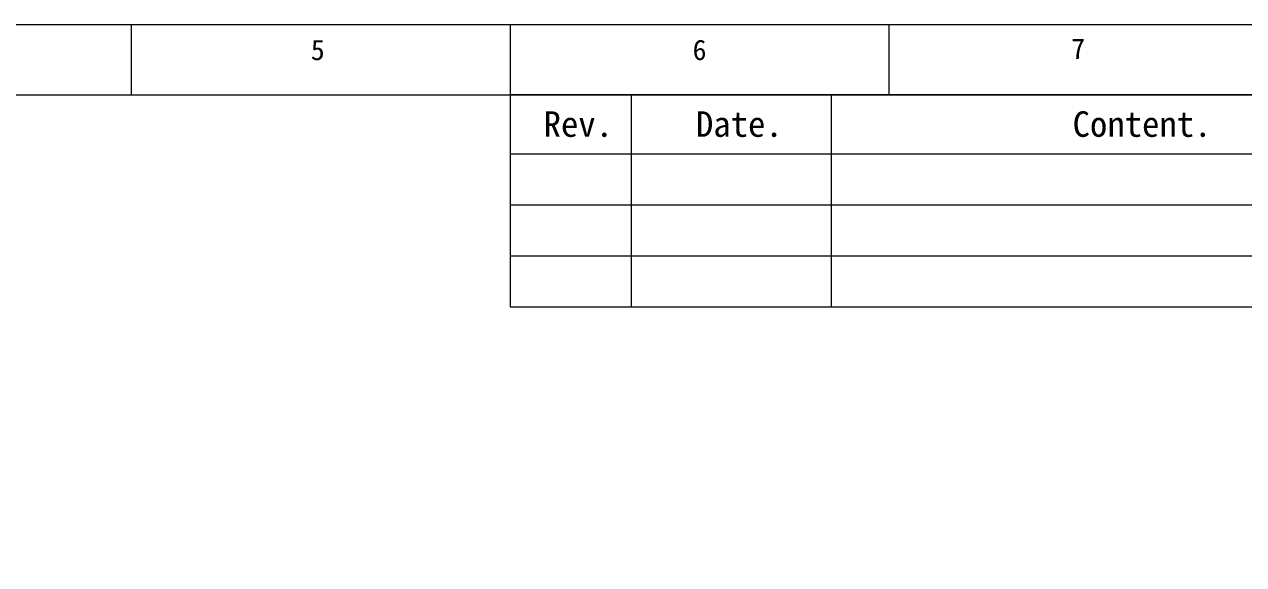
# Model space of a CAD drawing. Extents: x 23 to 280686, y -58 to 9807.
# Drawn here: x 143414.4 to 143701.3, y 4190.9 to 4318.1 of the extents above; entities that cross this region are included whole.
import ezdxf

# ---------------------------------------------------------------- set-up
doc = ezdxf.new("R2010")
doc.units = 0
doc.header["$LTSCALE"] = 23.1
doc.layers.get('0').update_dxf_attribs({"linetype": 'CONTINUOUS'})
doc.styles.get("Standard").update_dxf_attribs({"font": ''})
doc.styles.add('宋体', font='')
doc.styles.get('Standard').set_extended_font_data('SimSun')
doc.styles.get('宋体').set_extended_font_data('SimSun')

msp = doc.modelspace()

# ---------------------------------------------------------------- linework, layer by layer
at = {"lineweight": 0}
for p, q in [((143439.489, 4318.055), (143439.489, 4301.481)), ((143528.668, 4318.055), (143528.668, 4301.481)), ((143617.846, 4318.055), (143617.846, 4301.481))]:
    msp.add_line(p, q, dxfattribs=at)
for points in [[(143064.335, 4318.055), (143809.097, 4318.055), (143809.097, 3808.398), (143064.335, 3808.398)], [(143082.773, 3821.636), (143082.773, 4301.481), (143796.211, 4301.481), (143796.211, 3821.636)], [(143528.664, 4301.481), (143528.664, 4251.545), (143796.211, 4251.545), (143796.211, 4301.481)]]:
    msp.add_lwpolyline(points, close=True, dxfattribs=at)
for points in [[(143557.222, 4251.545), (143557.222, 4301.481)], [(143604.35, 4251.545), (143604.35, 4301.481)], [(143528.664, 4287.612), (143796.211, 4287.612)], [(143528.664, 4275.59), (143796.211, 4275.59)], [(143528.664, 4263.568), (143796.211, 4263.568)]]:
    msp.add_lwpolyline(points, dxfattribs=at)

# ---------------------------------------------------------------- texts
at = {"lineweight": 0, "char_height": 4.804, "width": 46.19013, "attachment_point": 1, "style": '宋体'}
for s, insert in [('5', (143481.784, 4314.454)), ('6', (143571.644, 4314.454)), ('7', (143660.776, 4314.746))]:
    msp.add_mtext(s, dxfattribs=dict(at, insert=insert))
at = {"lineweight": 0, "char_height": 6.00447, "width": 66.91707, "attachment_point": 1}
for s, insert in [('{\\fSimSun|b0|i0|c134|p2;Rev.}', (143536.571, 4297.599)), ('{\\fSimSun|b0|i0|c134|p2;Date.}', (143572.435, 4297.599)), ('{\\fSimSun|b0|i0|c134|p2;Content.}', (143661.091, 4297.599))]:
    msp.add_mtext(s, dxfattribs=dict(at, insert=insert))

doc.saveas('drawing.dxf')
